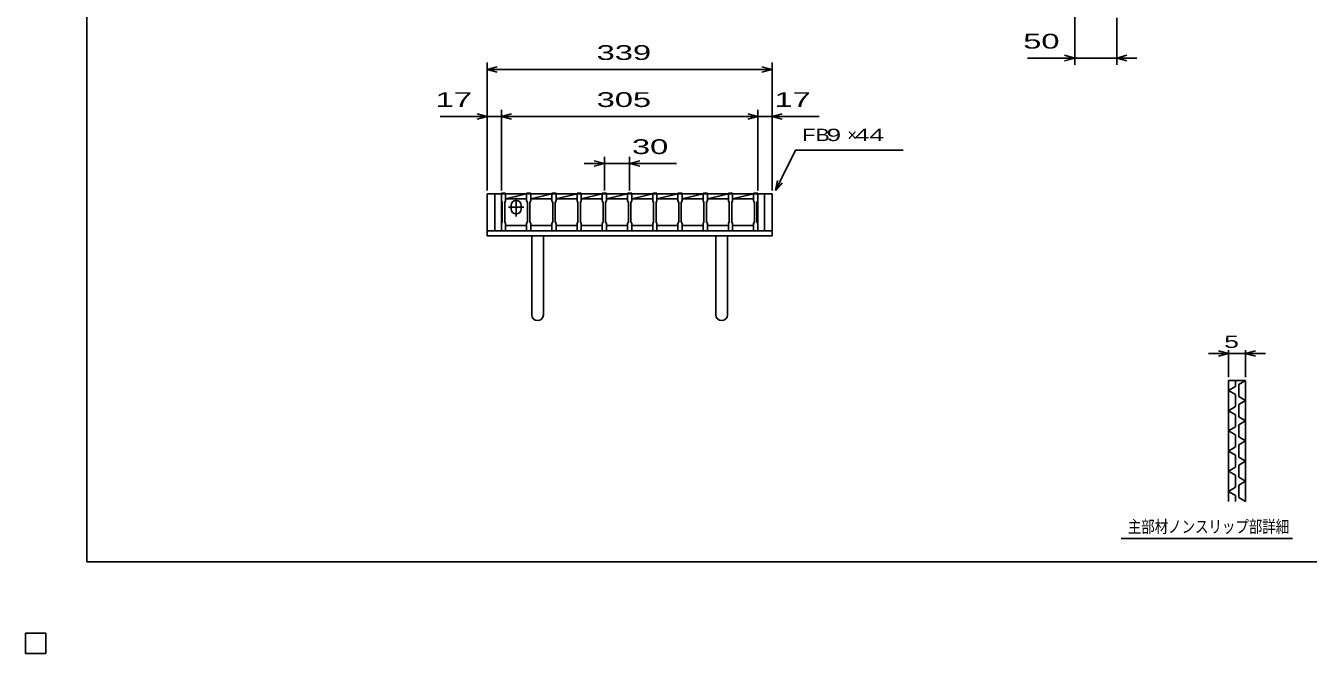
# Model space of a CAD drawing. Units: millimetres, scale not verified. Extents: x -1456 to 1385, y -1026 to 843.
# Drawn here: x -1456 to 70, y -1026 to -279 of the extents above; entities that cross this region are included whole.
import ezdxf
from ezdxf.enums import TextEntityAlignment as Align

# ---------------------------------------------------------------- set-up
doc = ezdxf.new("R2010")
doc.units = ezdxf.units.MM
doc.header["$LTSCALE"] = 8
for name, color, linetype, lineweight in [('0_2', 150, 'Continuous', 25), ('16', 3, 'Continuous', 25), ('19', 6, 'Continuous', 25), ('22', 4, 'Continuous', 25), ('24', 2, 'Continuous', 25), ('32', 4, 'Continuous', 25)]:
    doc.layers.add(name, color=color, linetype=linetype, lineweight=lineweight)
doc.styles.add('ベクトル', font='')
doc.styles.get('ベクトル').set_extended_font_data('ベクトル')

msp = doc.modelspace()

# ---------------------------------------------------------------- linework, layer by layer
at = {"layer": '0_2'}
for p, q in [((-1383.2, -917.2), (-1383.2, 842.8)), ((1384.8, -917.2), (-1383.2, -917.2)), ((-1432, -1002), (-1456, -1002)), ((-1456, -1002), (-1456, -1026)), ((-1432, -1002), (-1456, -1002)), ((-1456, -1002), (-1456, -1026)), ((-1432, -1002), (-1456, -1002)), ((-1456, -1002), (-1456, -1026)), ((-1432, -1002), (-1456, -1002)), ((-1456, -1002), (-1456, -1026)), ((-1432, -1002), (-1456, -1002)), ((-1456, -1002), (-1456, -1026)), ((-1432, -1026), (-1432, -1002)), ((-1432, -1026), (-1432, -1002)), ((-1432, -1026), (-1432, -1002)), ((-1432, -1026), (-1432, -1002)), ((-1432, -1026), (-1432, -1002)), ((-1456, -1026), (-1432, -1026)), ((-1456, -1026), (-1432, -1026)), ((-1456, -1026), (-1432, -1026)), ((-1456, -1026), (-1432, -1026)), ((-1456, -1026), (-1432, -1026))]:
    msp.add_line(p, q, dxfattribs=at)
at = {"layer": '16'}
for p, q in [((-890, -479), (-890, -478.3)), ((-890, -478.3), (-885, -478.3)), ((-890, -479), (-890, -487.5)), ((-885, -479), (-890, -479)), ((-890, -479), (-890, -517)), ((-890, -487.5), (-889, -489.5)), ((-886, -489.5), (-885, -487.5)), ((-885, -478.3), (-885, -479)), ((-885, -487.5), (-885, -479)), ((-885, -479), (-860, -479)), ((-885, -485), (-860, -479)), ((-885, -485), (-860, -485)), ((-872.5, -506), (-872.5, -484)), ((-860, -479), (-860, -478.3)), ((-860, -478.3), (-855, -478.3)), ((-860, -479), (-860, -487.5)), ((-855, -479), (-860, -479)), ((-860, -487.5), (-859, -489.5)), ((-856, -489.5), (-855, -487.5)), ((-855, -478.3), (-855, -479)), ((-855, -487.5), (-855, -479)), ((-855, -479), (-830, -479)), ((-855, -485), (-830, -479)), ((-855, -485), (-830, -485)), ((-830, -479), (-830, -478.3)), ((-830, -478.3), (-825, -478.3)), ((-830, -479), (-830, -487.5)), ((-825, -479), (-830, -479)), ((-830, -487.5), (-829, -489.5)), ((-826, -489.5), (-825, -487.5)), ((-825, -478.3), (-825, -479)), ((-825, -487.5), (-825, -479)), ((-825, -479), (-800, -479)), ((-825, -485), (-800, -479)), ((-825, -485), (-800, -485)), ((-800, -479), (-800, -478.3)), ((-800, -478.3), (-795, -478.3)), ((-800, -479), (-800, -487.5)), ((-795, -479), (-800, -479)), ((-800, -487.5), (-799, -489.5)), ((-796, -489.5), (-795, -487.5)), ((-795, -478.3), (-795, -479)), ((-795, -487.5), (-795, -479)), ((-795, -479), (-770, -479)), ((-795, -485), (-770, -479)), ((-795, -485), (-770, -485)), ((-770, -479), (-770, -478.3)), ((-770, -478.3), (-765, -478.3)), ((-770, -479), (-770, -487.5)), ((-765, -479), (-770, -479)), ((-770, -487.5), (-769, -489.5)), ((-766, -489.5), (-765, -487.5)), ((-765, -478.3), (-765, -479)), ((-765, -487.5), (-765, -479)), ((-765, -479), (-740, -479)), ((-765, -485), (-740, -479)), ((-765, -485), (-740, -485)), ((-740, -479), (-740, -478.3)), ((-740, -478.3), (-735, -478.3)), ((-740, -479), (-740, -487.5)), ((-735, -479), (-740, -479)), ((-740, -487.5), (-739, -489.5)), ((-736, -489.5), (-735, -487.5)), ((-735, -478.3), (-735, -479)), ((-735, -487.5), (-735, -479)), ((-735, -479), (-710, -479)), ((-735, -485), (-710, -479)), ((-735, -485), (-710, -485)), ((-710, -479), (-710, -478.3)), ((-710, -478.3), (-705, -478.3)), ((-710, -479), (-710, -487.5)), ((-705, -479), (-710, -479)), ((-710, -487.5), (-709, -489.5)), ((-706, -489.5), (-705, -487.5)), ((-705, -478.3), (-705, -479)), ((-705, -487.5), (-705, -479)), ((-705, -479), (-680, -479)), ((-705, -485), (-680, -479)), ((-705, -485), (-680, -485)), ((-680, -479), (-680, -478.3)), ((-680, -478.3), (-675, -478.3)), ((-680, -479), (-680, -487.5)), ((-675, -479), (-680, -479)), ((-680, -487.5), (-679, -489.5)), ((-676, -489.5), (-675, -487.5)), ((-675, -478.3), (-675, -479)), ((-675, -487.5), (-675, -479)), ((-675, -479), (-650, -479)), ((-675, -485), (-650, -479)), ((-675, -485), (-650, -485)), ((-650, -479), (-650, -478.3)), ((-650, -478.3), (-645, -478.3)), ((-650, -479), (-650, -487.5)), ((-645, -479), (-650, -479)), ((-650, -487.5), (-649, -489.5)), ((-646, -489.5), (-645, -487.5)), ((-645, -478.3), (-645, -479)), ((-645, -487.5), (-645, -479)), ((-645, -479), (-620, -479)), ((-645, -485), (-620, -479)), ((-645, -485), (-620, -485)), ((-620, -479), (-620, -478.3)), ((-620, -478.3), (-615, -478.3)), ((-620, -479), (-620, -487.5)), ((-615, -479), (-620, -479)), ((-620, -487.5), (-619, -489.5)), ((-616, -489.5), (-615, -487.5)), ((-615, -478.3), (-615, -479)), ((-615, -487.5), (-615, -479)), ((-615, -479), (-590, -479)), ((-615, -485), (-590, -479)), ((-615, -485), (-590, -485)), ((-590, -479), (-590, -478.3)), ((-590, -478.3), (-585, -478.3)), ((-590, -479), (-590, -487.5)), ((-585, -479), (-590, -479)), ((-590, -487.5), (-589, -489.5)), ((-586, -489.5), (-585, -487.5)), ((-585, -478.3), (-585, -479)), ((-585, -487.5), (-585, -479)), ((-585, -517), (-585, -479)), ((-889, -489.5), (-889, -512.5)), ((-886, -512.5), (-886, -489.5)), ((-881.5, -495), (-863.5, -495)), ((-878.5, -497), (-878.5, -493)), ((-866.5, -497), (-866.5, -493)), ((-859, -489.5), (-859, -512.5)), ((-856, -512.5), (-856, -489.5)), ((-829, -489.5), (-829, -512.5)), ((-826, -512.5), (-826, -489.5)), ((-799, -489.5), (-799, -512.5)), ((-796, -512.5), (-796, -489.5)), ((-769, -489.5), (-769, -512.5)), ((-766, -512.5), (-766, -489.5)), ((-739, -489.5), (-739, -512.5)), ((-736, -512.5), (-736, -489.5)), ((-709, -489.5), (-709, -512.5)), ((-706, -512.5), (-706, -489.5)), ((-679, -489.5), (-679, -512.5)), ((-676, -512.5), (-676, -489.5)), ((-649, -489.5), (-649, -512.5)), ((-646, -512.5), (-646, -489.5)), ((-619, -489.5), (-619, -512.5)), ((-616, -512.5), (-616, -489.5)), ((-589, -489.5), (-589, -512.5)), ((-586, -512.5), (-586, -489.5)), ((-889, -512.5), (-890, -514.5)), ((-890, -514.5), (-890, -523)), ((-885, -514.5), (-886, -512.5)), ((-885, -523), (-885, -514.5)), ((-885, -517), (-860, -517)), ((-859, -512.5), (-860, -514.5)), ((-860, -514.5), (-860, -523)), ((-855, -514.5), (-856, -512.5)), ((-855, -523), (-855, -514.5)), ((-855, -517), (-830, -517)), ((-829, -512.5), (-830, -514.5)), ((-830, -514.5), (-830, -523)), ((-825, -514.5), (-826, -512.5)), ((-825, -523), (-825, -514.5)), ((-825, -517), (-800, -517)), ((-799, -512.5), (-800, -514.5)), ((-800, -514.5), (-800, -523)), ((-795, -514.5), (-796, -512.5)), ((-795, -523), (-795, -514.5)), ((-795, -517), (-770, -517)), ((-769, -512.5), (-770, -514.5)), ((-770, -514.5), (-770, -523)), ((-765, -514.5), (-766, -512.5)), ((-765, -523), (-765, -514.5)), ((-765, -517), (-740, -517)), ((-739, -512.5), (-740, -514.5)), ((-740, -514.5), (-740, -523)), ((-735, -514.5), (-736, -512.5)), ((-735, -523), (-735, -514.5)), ((-735, -517), (-710, -517)), ((-709, -512.5), (-710, -514.5)), ((-710, -514.5), (-710, -523)), ((-705, -514.5), (-706, -512.5)), ((-705, -523), (-705, -514.5)), ((-705, -517), (-680, -517)), ((-679, -512.5), (-680, -514.5)), ((-680, -514.5), (-680, -523)), ((-675, -514.5), (-676, -512.5)), ((-675, -523), (-675, -514.5)), ((-675, -517), (-650, -517)), ((-649, -512.5), (-650, -514.5)), ((-650, -514.5), (-650, -523)), ((-645, -514.5), (-646, -512.5)), ((-645, -523), (-645, -514.5)), ((-645, -517), (-620, -517)), ((-619, -512.5), (-620, -514.5)), ((-620, -514.5), (-620, -523)), ((-615, -514.5), (-616, -512.5)), ((-615, -523), (-615, -514.5)), ((-615, -517), (-590, -517)), ((-589, -512.5), (-590, -514.5)), ((-590, -514.5), (-590, -523)), ((-585, -514.5), (-586, -512.5)), ((-585, -523), (-585, -514.5)), ((-890, -523), (-885, -523)), ((-860, -523), (-855, -523)), ((-830, -523), (-825, -523)), ((-800, -523), (-795, -523)), ((-770, -523), (-765, -523)), ((-740, -523), (-735, -523)), ((-710, -523), (-705, -523)), ((-680, -523), (-675, -523)), ((-650, -523), (-645, -523)), ((-620, -523), (-615, -523)), ((-590, -523), (-585, -523)), ((-1432, -1002), (-1456, -1002)), ((-1456, -1002), (-1456, -1026)), ((-1432, -1002), (-1456, -1002)), ((-1456, -1002), (-1456, -1026)), ((-1432, -1002), (-1456, -1002)), ((-1456, -1002), (-1456, -1026)), ((-1432, -1002), (-1456, -1002)), ((-1456, -1002), (-1456, -1026)), ((-1432, -1002), (-1456, -1002)), ((-1456, -1002), (-1456, -1026)), ((-1432, -1026), (-1432, -1002)), ((-1432, -1026), (-1432, -1002)), ((-1432, -1026), (-1432, -1002)), ((-1432, -1026), (-1432, -1002)), ((-1432, -1026), (-1432, -1002)), ((-1456, -1026), (-1432, -1026)), ((-1456, -1026), (-1432, -1026)), ((-1456, -1026), (-1432, -1026)), ((-1456, -1026), (-1432, -1026)), ((-1456, -1026), (-1432, -1026))]:
    msp.add_line(p, q, dxfattribs=at)
for centre, start, end in [((-872.5, -493), 0, 180), ((-872.5, -497), 180, 0)]:
    msp.add_arc(centre, 6, start, end, dxfattribs=at)
at = {"layer": '19'}
for p, q in [((-890, -479), (-907, -479)), ((-907, -479), (-907, -529)), ((-898, -523), (-898, -479)), ((-568, -479), (-585, -479)), ((-577, -479), (-577, -523)), ((-568, -529), (-568, -479)), ((-898, -523), (-907, -523)), ((-907, -529), (-568, -529)), ((-577, -523), (-898, -523)), ((-854, -529), (-854, -623)), ((-840, -623), (-840, -529)), ((-635, -529), (-635, -623)), ((-621, -623), (-621, -529)), ((-577, -523), (-568, -523))]:
    msp.add_line(p, q, dxfattribs=at)
for centre in [(-847, -623), (-628, -623)]:
    msp.add_arc(centre, 7, 180, 0, dxfattribs=at)
at = {"layer": '22'}
for p, q in [((-208, -325.5), (-208, -141.5)), ((-158, -325.5), (-158, -269.5)), ((-264, -317.5), (-208, -317.5)), ((-208, -317.5), (-220, -314.3)), ((-220, -320.7), (-208, -317.5)), ((-208, -317.5), (-158, -317.5)), ((-158, -317.5), (-146, -314.3)), ((-146, -320.7), (-158, -317.5)), ((-158, -317.5), (-134, -317.5)), ((-907, -475), (-907, -323)), ((-907, -331), (-895, -327.8)), ((-895, -334.2), (-907, -331)), ((-907, -331), (-568, -331)), ((-568, -331), (-580, -327.8)), ((-580, -334.2), (-568, -331)), ((-568, -475), (-568, -323)), ((-907, -475), (-907, -379)), ((-890, -475), (-890, -379)), ((-585, -475), (-585, -379)), ((-568, -475), (-568, -379)), ((-963, -387), (-907, -387)), ((-907, -387), (-919, -383.8)), ((-919, -390.2), (-907, -387)), ((-907, -387), (-890, -387)), ((-890, -387), (-878, -383.8)), ((-878, -390.2), (-890, -387)), ((-890, -387), (-585, -387)), ((-585, -387), (-597, -383.8)), ((-597, -390.2), (-585, -387)), ((-585, -387), (-568, -387)), ((-568, -387), (-556, -383.8)), ((-556, -390.2), (-568, -387)), ((-568, -387), (-512, -387)), ((-564, -475), (-540, -427)), ((-540, -427), (-412, -427)), ((-767.5, -443), (-779.5, -439.8)), ((-767.5, -475), (-767.5, -435)), ((-737.5, -435), (-737.5, -475)), ((-737.5, -443), (-725.5, -439.8)), ((-767.5, -443), (-791.5, -443)), ((-779.5, -446.2), (-767.5, -443)), ((-767.5, -443), (-737.5, -443)), ((-725.5, -446.2), (-737.5, -443)), ((-737.5, -443), (-681.5, -443)), ((-564, -475), (-561.6, -463.32)), ((-564, -475), (-556, -466.2))]:
    msp.add_line(p, q, dxfattribs=at)
at = {"layer": '22', "color": 2}
for p, q in [((-1432, -1002), (-1456, -1002)), ((-1456, -1002), (-1456, -1026)), ((-1432, -1002), (-1456, -1002)), ((-1456, -1002), (-1456, -1026)), ((-1432, -1002), (-1456, -1002)), ((-1456, -1002), (-1456, -1026)), ((-1432, -1026), (-1432, -1002)), ((-1432, -1026), (-1432, -1002)), ((-1432, -1026), (-1432, -1002)), ((-1456, -1026), (-1432, -1026)), ((-1456, -1026), (-1432, -1026)), ((-1456, -1026), (-1432, -1026))]:
    msp.add_line(p, q, dxfattribs=at)
at = {"layer": '24', "color": 4}
for p, q in [((-1432, -1002), (-1456, -1002)), ((-1456, -1002), (-1456, -1026)), ((-1432, -1002), (-1456, -1002)), ((-1456, -1002), (-1456, -1026)), ((-1432, -1002), (-1456, -1002)), ((-1456, -1002), (-1456, -1026)), ((-1432, -1026), (-1432, -1002)), ((-1432, -1026), (-1432, -1002)), ((-1432, -1026), (-1432, -1002)), ((-1456, -1026), (-1432, -1026)), ((-1456, -1026), (-1432, -1026)), ((-1456, -1026), (-1432, -1026))]:
    msp.add_line(p, q, dxfattribs=at)
at = {"layer": '32'}
for p, q in [((-24.8, -669.2), (-48.8, -669.2)), ((-24.8, -669.2), (-36.8, -666)), ((-36.8, -672.4), (-24.8, -669.2)), ((-24.8, -697.2), (-24.8, -665.2)), ((-24.8, -669.2), (-4.8, -669.2)), ((-4.8, -665.2), (-4.8, -697.2)), ((-4.8, -669.2), (7.2, -666)), ((7.2, -672.4), (-4.8, -669.2)), ((-4.8, -669.2), (19.2, -669.2)), ((-24.8, -701.2), (-4.8, -701.2)), ((-24.8, -845.2), (-24.8, -701.2)), ((-16.8, -701.2), (-16.8, -708.4)), ((-4.8, -701.2), (-12.8, -706)), ((-4.8, -701.2), (-4.8, -845.2)), ((-16.8, -708.4), (-24.8, -713.2)), ((-24.8, -713.2), (-16.8, -718)), ((-12.8, -706), (-12.8, -720.4)), ((-16.8, -732.4), (-24.8, -737.2)), ((-16.8, -718), (-16.8, -732.4)), ((-12.8, -720.4), (-4.8, -725.2)), ((-4.8, -725.2), (-12.8, -730)), ((-12.8, -730), (-12.8, -744.4)), ((-24.8, -737.2), (-16.8, -742)), ((-16.8, -742), (-16.8, -756.4)), ((-12.8, -744.4), (-4.8, -749.2)), ((-16.8, -756.4), (-24.8, -761.2)), ((-24.8, -761.2), (-16.8, -766)), ((-4.8, -749.2), (-12.8, -754)), ((-12.8, -754), (-12.8, -768.4)), ((-16.8, -766), (-16.8, -780.4)), ((-12.8, -768.4), (-4.8, -773.2)), ((-4.8, -773.2), (-12.8, -778)), ((-12.8, -778), (-12.8, -792.4)), ((-16.8, -780.4), (-24.8, -785.2)), ((-24.8, -785.2), (-16.8, -790)), ((-16.8, -790), (-16.8, -804.4)), ((-12.8, -792.4), (-4.8, -797.2)), ((-16.8, -804.4), (-24.8, -809.2)), ((-4.8, -797.2), (-12.8, -802)), ((-12.8, -802), (-12.8, -816.4)), ((-24.8, -809.2), (-16.8, -814)), ((-16.8, -814), (-16.8, -828.4)), ((-12.8, -816.4), (-4.8, -821.2)), ((-4.8, -821.2), (-12.8, -826)), ((-16.8, -828.4), (-24.8, -833.2)), ((-24.8, -833.2), (-16.8, -838)), ((-16.8, -838), (-16.8, -845.2)), ((-12.8, -826), (-12.8, -840.4)), ((-12.8, -840.4), (-4.8, -845.2)), ((51.2, -889.2), (-152.8, -889.2)), ((-1432, -1002), (-1456, -1002)), ((-1456, -1002), (-1456, -1026)), ((-1432, -1002), (-1456, -1002)), ((-1456, -1002), (-1456, -1026)), ((-1432, -1002), (-1456, -1002)), ((-1456, -1002), (-1456, -1026)), ((-1432, -1002), (-1456, -1002)), ((-1456, -1002), (-1456, -1026)), ((-1432, -1002), (-1456, -1002)), ((-1456, -1002), (-1456, -1026)), ((-1432, -1026), (-1432, -1002)), ((-1432, -1026), (-1432, -1002)), ((-1432, -1026), (-1432, -1002)), ((-1432, -1026), (-1432, -1002)), ((-1432, -1026), (-1432, -1002)), ((-1456, -1026), (-1432, -1026)), ((-1456, -1026), (-1432, -1026)), ((-1456, -1026), (-1432, -1026)), ((-1456, -1026), (-1432, -1026)), ((-1456, -1026), (-1432, -1026))]:
    msp.add_line(p, q, dxfattribs=at)

# ---------------------------------------------------------------- texts
at = {"layer": '22', "color": 2, "style": 'ベクトル'}
for s, height, width, p in [(' 50 ', 17.6, 1.65, (-280, -297.5)), (' 339 ', 17.6, 1.65, (-787.5, -311)), (' 17 ', 17.6, 1.65, (-979, -367)), (' 305 ', 17.6, 1.65, (-787.5, -367)), (' 17 ', 17.6, 1.65, (-576, -367)), ('FB', 14.66, 1.3, (-532, -409)), (' 9 ', 14.66, 1.6, (-512, -409)), (' 44 ', 14.66, 1.6, (-478.4, -409)), (' 30 ', 17.6, 1.65, (-745.5, -423))]:
    msp.add_text(s, height=height, dxfattribs=dict(at, width=width)).set_placement(p, align=Align.MIDDLE_LEFT)
msp.add_text('×', height=14.66, dxfattribs=at).set_placement((-478.4, -409), align=Align.MIDDLE_LEFT)
at = {"layer": '32', "color": 2, "style": 'ベクトル'}
for s, width, p in [(' 5 ', 1.6, (-38.8, -655.2)), ('主部材ノンスリップ部詳細', 0.8, (-144.8, -875.2))]:
    msp.add_text(s, height=14.66, dxfattribs=dict(at, width=width)).set_placement(p, align=Align.MIDDLE_LEFT)

doc.saveas('drawing.dxf')
